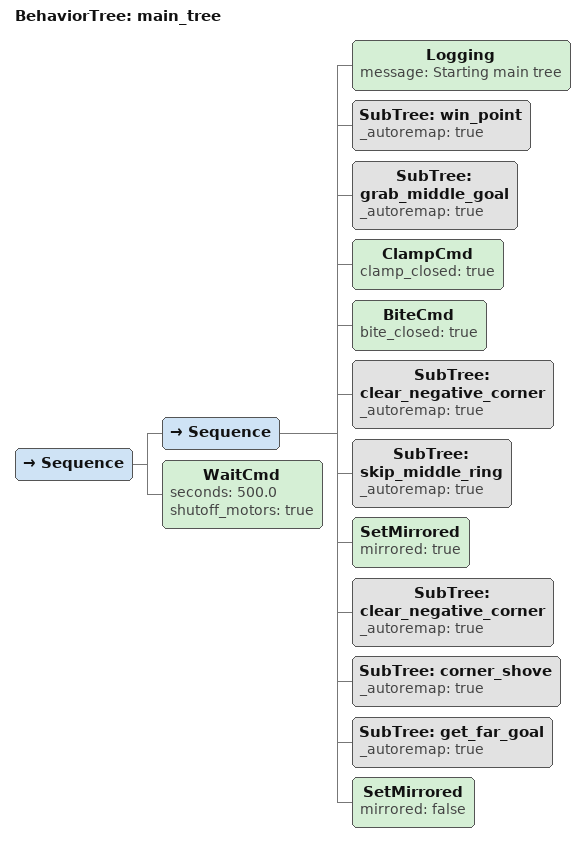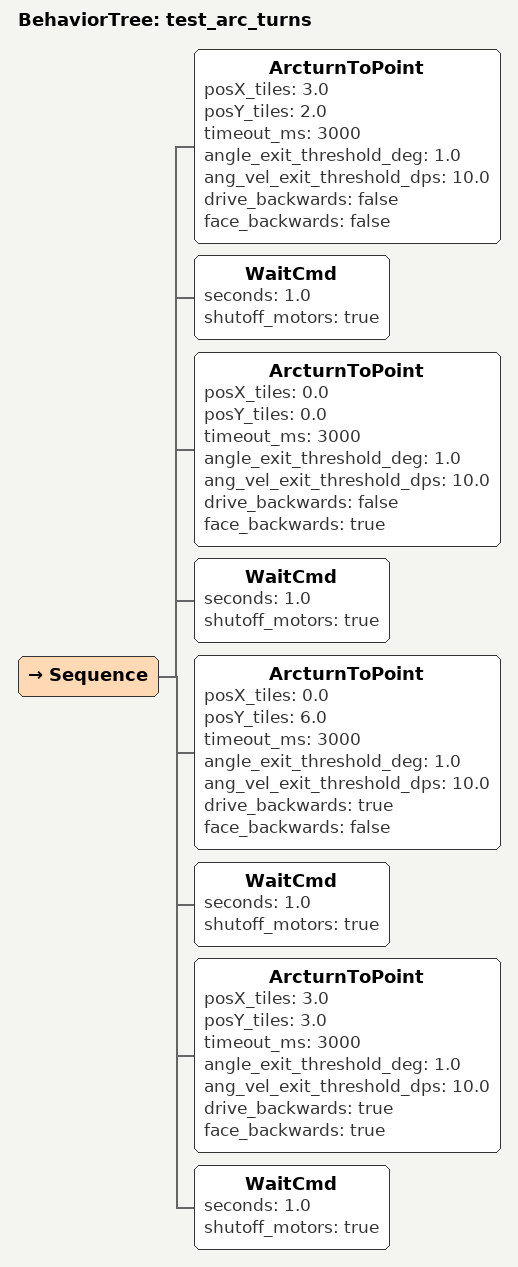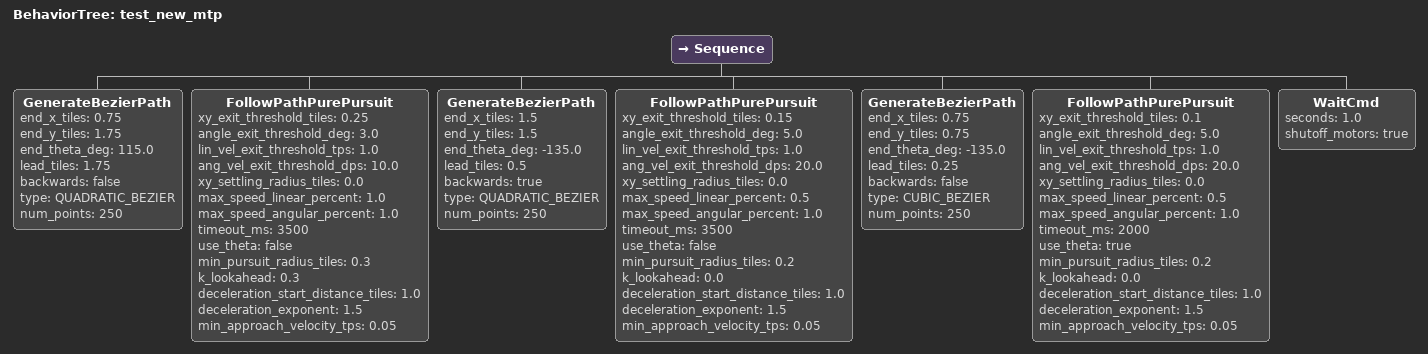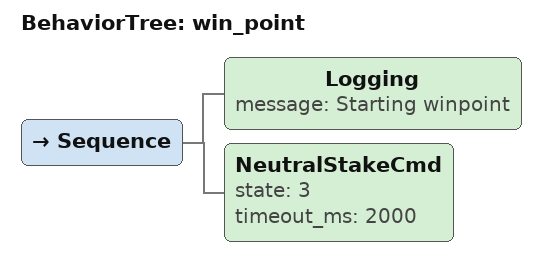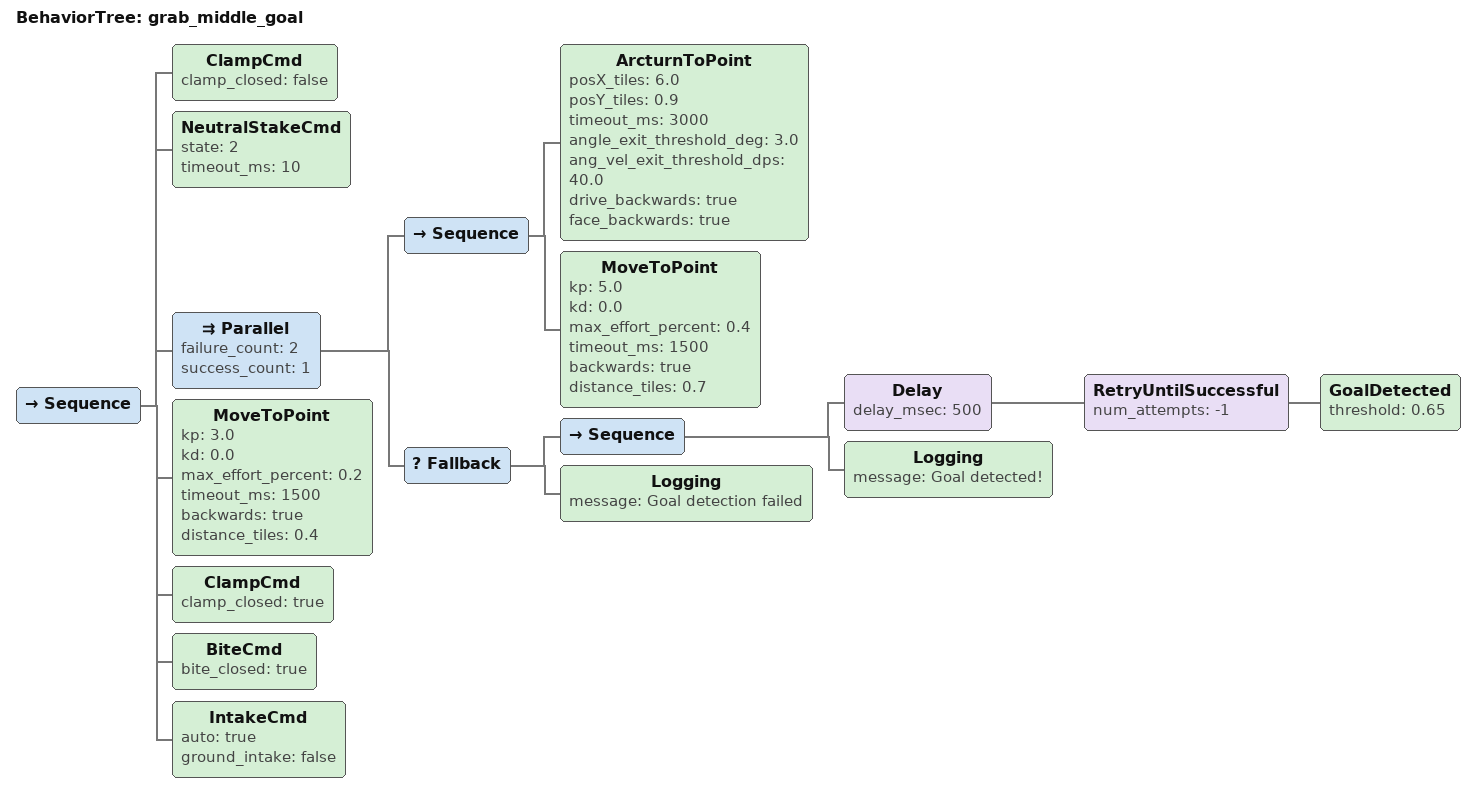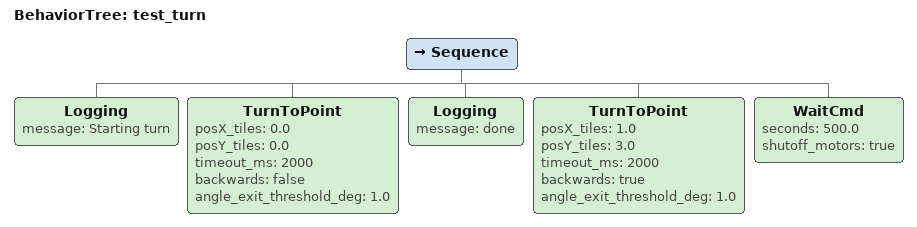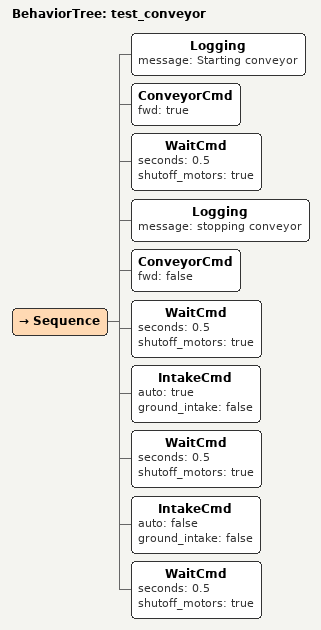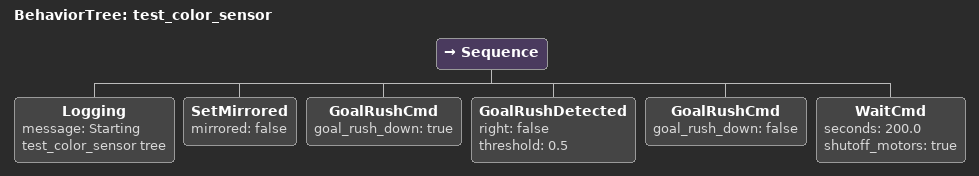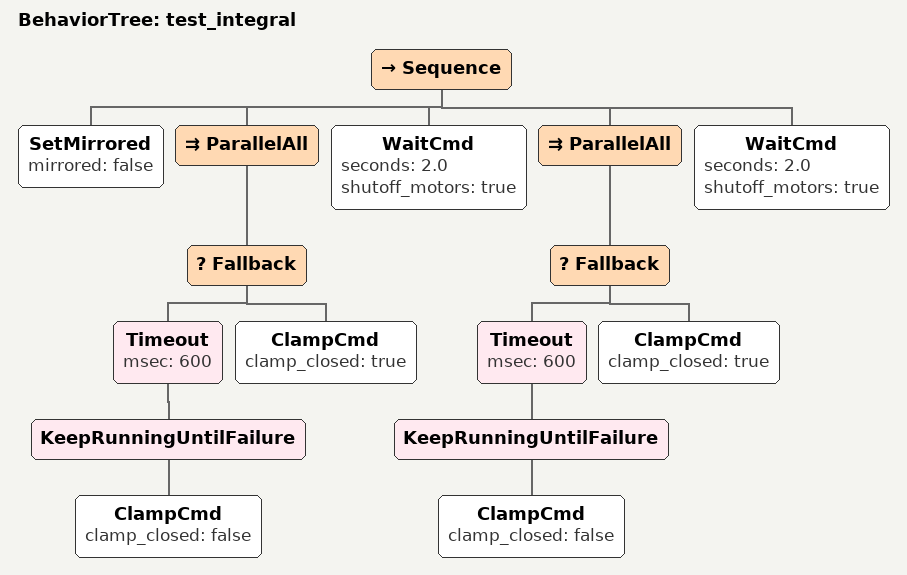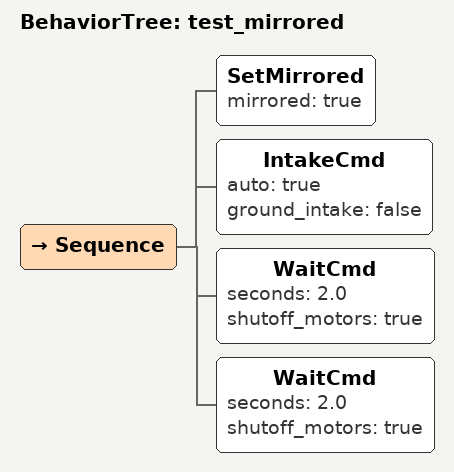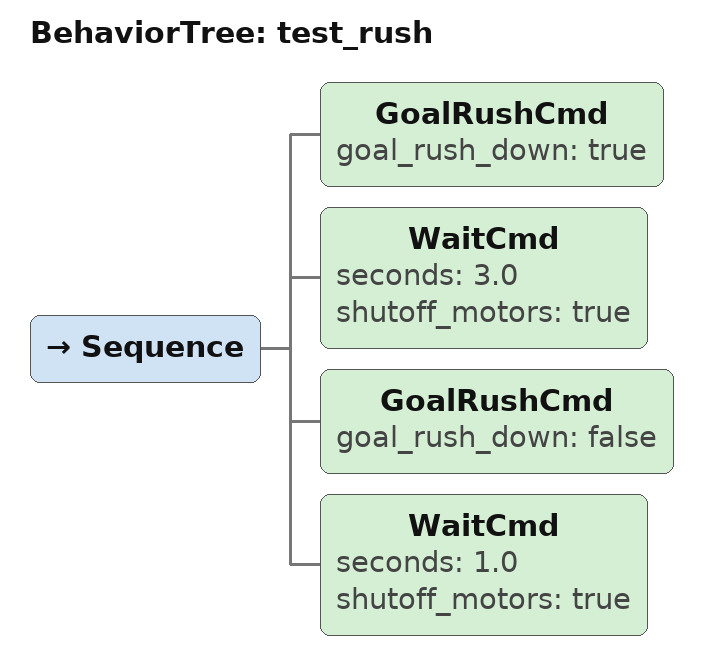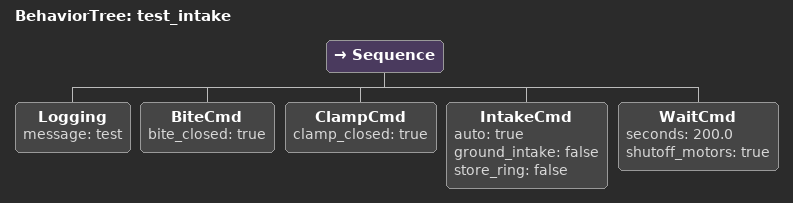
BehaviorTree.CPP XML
<?xml version="1.0" encoding="UTF-8"?>
<root BTCPP_format="4"
  main_tree_to_execute="main_tree">
  <include path="bt_clear_corner.xml"/>
  <include path="bt_corner_shove.xml"/>
  <include path="bt_get_second_goal.xml"/>
  <include path="bt_intake_middle_ring.xml"/>
  <include path="bt_grab_top_ring_neg_stack.xml"/>

  <BehaviorTree ID="main_tree">
    <Sequence>
      <Sequence>
        <Logging message="Starting main tree" />
        <SubTree ID="win_point"
          _autoremap="true"/>
        <SubTree ID="grab_middle_goal"
          _autoremap="true"/>
        <ClampCmd clamp_closed="true"/>
        <BiteCmd bite_closed="true"/>
        <SubTree ID="clear_negative_corner"
          _autoremap="true"/>

        <SubTree ID="skip_middle_ring"
          _autoremap="true"/>

        <SetMirrored mirrored="true"/>
        <SubTree ID="clear_negative_corner"
          _autoremap="true"/>

        <SubTree ID="corner_shove"
          _autoremap="true"/>
        <SubTree ID="get_far_goal"
          _autoremap="true"/>
        <SetMirrored mirrored="false"/>

      </Sequence>
      <WaitCmd seconds="500.0"
        shutoff_motors="true"/>
    </Sequence>
  </BehaviorTree>

  <BehaviorTree ID="test_arc_turns">
    <Sequence>
      <ArcturnToPoint posX_tiles="3.0"
        posY_tiles="2.0"
        timeout_ms="3000"
        angle_exit_threshold_deg="1.0"
        ang_vel_exit_threshold_dps="10.0"
        drive_backwards="false"
        face_backwards="false"/>
      <WaitCmd seconds="1.0"
        shutoff_motors="true"/>

      <ArcturnToPoint posX_tiles="0.0"
        posY_tiles="0.0"
        timeout_ms="3000"
        angle_exit_threshold_deg="1.0"
        ang_vel_exit_threshold_dps="10.0"
        drive_backwards="false"
        face_backwards="true"/>
      <WaitCmd seconds="1.0"
        shutoff_motors="true"/>

      <ArcturnToPoint posX_tiles="0.0"
        posY_tiles="6.0"
        timeout_ms="3000"
        angle_exit_threshold_deg="1.0"
        ang_vel_exit_threshold_dps="10.0"
        drive_backwards="true"
        face_backwards="false"/>
      <WaitCmd seconds="1.0"
        shutoff_motors="true"/>

      <ArcturnToPoint posX_tiles="3.0"
        posY_tiles="3.0"
        timeout_ms="3000"
        angle_exit_threshold_deg="1.0"
        ang_vel_exit_threshold_dps="10.0"
        drive_backwards="true"
        face_backwards="true"/>
      <WaitCmd seconds="1.0"
        shutoff_motors="true"/>
    </Sequence>

  </BehaviorTree>

  <BehaviorTree ID="test_new_mtp">
    <Sequence>
      <GenerateBezierPath end_x_tiles="0.75"
        end_y_tiles="1.75"
        end_theta_deg="115.0"
        lead_tiles="1.75"
        backwards="false"
        type="QUADRATIC_BEZIER"
        num_points="250"/>
      <FollowPathPurePursuit xy_exit_threshold_tiles="0.25"
        angle_exit_threshold_deg="3.0"
        lin_vel_exit_threshold_tps="1.0"
        ang_vel_exit_threshold_dps="10.0"
        xy_settling_radius_tiles="0.0"
        max_speed_linear_percent="1.0"
        max_speed_angular_percent="1.0"
        timeout_ms="3500"
        use_theta="false"
        min_pursuit_radius_tiles="0.3"
        k_lookahead="0.3"
        deceleration_start_distance_tiles="1.0"
        deceleration_exponent="1.5"
        min_approach_velocity_tps="0.05"/>

      <GenerateBezierPath end_x_tiles="1.5"
        end_y_tiles="1.5"
        end_theta_deg="-135.0"
        lead_tiles="0.5"
        backwards="true"
        type="QUADRATIC_BEZIER"
        num_points="250"/>
      <FollowPathPurePursuit xy_exit_threshold_tiles="0.15"
        angle_exit_threshold_deg="5.0"
        lin_vel_exit_threshold_tps="1.0"
        ang_vel_exit_threshold_dps="20.0"
        xy_settling_radius_tiles="0.0"
        max_speed_linear_percent="0.5"
        max_speed_angular_percent="1.0"
        timeout_ms="3500"
        use_theta="false"
        min_pursuit_radius_tiles="0.2"
        k_lookahead="0.0"
        deceleration_start_distance_tiles="1.0"
        deceleration_exponent="1.5"
        min_approach_velocity_tps="0.05"/>

      <GenerateBezierPath end_x_tiles="0.75"
        end_y_tiles="0.75"
        end_theta_deg="-135.0"
        lead_tiles="0.25"
        backwards="false"
        type="CUBIC_BEZIER"
        num_points="250"/>
      <FollowPathPurePursuit xy_exit_threshold_tiles="0.1"
        angle_exit_threshold_deg="5.0"
        lin_vel_exit_threshold_tps="1.0"
        ang_vel_exit_threshold_dps="20.0"
        xy_settling_radius_tiles="0.0"
        max_speed_linear_percent="0.5"
        max_speed_angular_percent="1.0"
        timeout_ms="2000"
        use_theta="true"
        min_pursuit_radius_tiles="0.2"
        k_lookahead="0.0"
        deceleration_start_distance_tiles="1.0"
        deceleration_exponent="1.5"
        min_approach_velocity_tps="0.05"/>

      <WaitCmd seconds="1.0"
        shutoff_motors="true" />
    </Sequence>
  </BehaviorTree>

  <BehaviorTree ID="win_point">
    <Sequence>
      <Logging message="Starting winpoint"/>
      <NeutralStakeCmd state="3"
        timeout_ms="2000"/>
    </Sequence>
  </BehaviorTree>

  <BehaviorTree ID="grab_middle_goal">
    <Sequence>
      <ClampCmd clamp_closed="false"/>
      <NeutralStakeCmd state="2"
      timeout_ms="10"/>

      <Parallel failure_count="2" success_count="1">
        <Sequence>
          <ArcturnToPoint posX_tiles="6.0"
            posY_tiles="0.9"
            timeout_ms="3000"
            angle_exit_threshold_deg="3.0"
            ang_vel_exit_threshold_dps="40.0"
            drive_backwards="true"
            face_backwards="true"/>
          <MoveToPoint kp="5.0"
            kd="0.0"
            max_effort_percent="0.4"
            timeout_ms="1500"
            backwards="true"
            distance_tiles="0.7"/>
        </Sequence>
        <Fallback>
          <Sequence>
            <Delay delay_msec="500">
              <RetryUntilSuccessful num_attempts="-1">
                <GoalDetected threshold="0.65" />
              </RetryUntilSuccessful>
            </Delay>
            <Logging message="Goal detected!" />
          </Sequence>
          <Logging message="Goal detection failed" />
        </Fallback>
      </Parallel>

      <MoveToPoint kp="3.0"
        kd="0.0"
        max_effort_percent="0.2"
        timeout_ms="1500"
        backwards="true"
        distance_tiles="0.4"/>
      <ClampCmd clamp_closed="true"/>
      <BiteCmd bite_closed="true"/>
      <IntakeCmd auto="true"
        ground_intake="false"/>
    </Sequence>
  </BehaviorTree>

  <BehaviorTree ID="test_turn">
    <Sequence>
      <Logging message="Starting turn"/>
      <TurnToPoint posX_tiles="0.0"
        posY_tiles="0.0"
        timeout_ms="2000"
        backwards="false"
        angle_exit_threshold_deg="1.0"/>
      <Logging message="done"/>
      <TurnToPoint posX_tiles="1.0"
        posY_tiles="3.0"
        timeout_ms="2000"
        backwards="true"
        angle_exit_threshold_deg="1.0"/>
      <WaitCmd seconds="500.0"
        shutoff_motors="true" />
    </Sequence>
  </BehaviorTree>

  <BehaviorTree ID="test_conveyor">
    <Sequence>
      <Logging message="Starting conveyor"/>
      <ConveyorCmd fwd="true"/>
      <WaitCmd seconds="0.5"
        shutoff_motors="true"/>
      <Logging message="stopping conveyor"/>
      <ConveyorCmd fwd="false"/>
      <WaitCmd seconds="0.5"
        shutoff_motors="true"/>
      <IntakeCmd auto="true"
        ground_intake="false"/>
      <WaitCmd seconds="0.5"
        shutoff_motors="true"/>
      <IntakeCmd auto="false"
        ground_intake="false"/>
      <WaitCmd seconds="0.5"
        shutoff_motors="true"/>
    </Sequence>
  </BehaviorTree>

  <BehaviorTree ID="test_color_sensor">
    <Sequence>
      <Logging message="Starting test_color_sensor tree"/>
      <SetMirrored mirrored="false"/>
      <GoalRushCmd goal_rush_down="true"/>

      <GoalRushDetected right="false"
        threshold="0.5"/>
      <GoalRushCmd goal_rush_down="false"/>
      <WaitCmd seconds="200.0"
        shutoff_motors="true"/>
    </Sequence>
  </BehaviorTree>
  <BehaviorTree ID="test_integral">
    <Sequence>
      <SetMirrored mirrored="false"/>
      <ParallelAll>
        <Fallback>
          <Timeout msec="600">
            <KeepRunningUntilFailure>
              <ClampCmd clamp_closed="false"/>
            </KeepRunningUntilFailure>
          </Timeout>
          <ClampCmd clamp_closed="true"/>
        </Fallback>
      </ParallelAll>
      <WaitCmd seconds="2.0"
        shutoff_motors="true"/>
      <ParallelAll>
        <Fallback>
          <Timeout msec="600">
            <KeepRunningUntilFailure>
              <ClampCmd clamp_closed="false"/>
            </KeepRunningUntilFailure>
          </Timeout>
          <ClampCmd clamp_closed="true"/>
        </Fallback>
      </ParallelAll>
      <WaitCmd seconds="2.0"
        shutoff_motors="true"/>

    </Sequence>
  </BehaviorTree>

  <BehaviorTree ID="test_mirrored">
    <Sequence>
      <SetMirrored mirrored="true"/>
      <IntakeCmd auto="true"
        ground_intake="false"/>
      <WaitCmd seconds="2.0"
        shutoff_motors="true"/>
      <WaitCmd seconds="2.0"
        shutoff_motors="true"/>
    </Sequence>
  </BehaviorTree>

  <BehaviorTree ID="test_rush">
    <Sequence>
      <GoalRushCmd goal_rush_down="true"/>
      <WaitCmd seconds="3.0"
        shutoff_motors="true"/>
      <GoalRushCmd goal_rush_down="false"/>
      <WaitCmd seconds="1.0"
        shutoff_motors="true"/>
    </Sequence>
  </BehaviorTree>

  <BehaviorTree ID="test_intake">
    <Sequence>
      <Logging message="test"/>
      <BiteCmd bite_closed="true"/>
      <ClampCmd clamp_closed="true"/>
      <IntakeCmd auto="true"
        ground_intake="false"
        store_ring="false"/>
      <WaitCmd seconds="200.0"
        shutoff_motors="true"/>
    </Sequence>
  </BehaviorTree>

</root>
